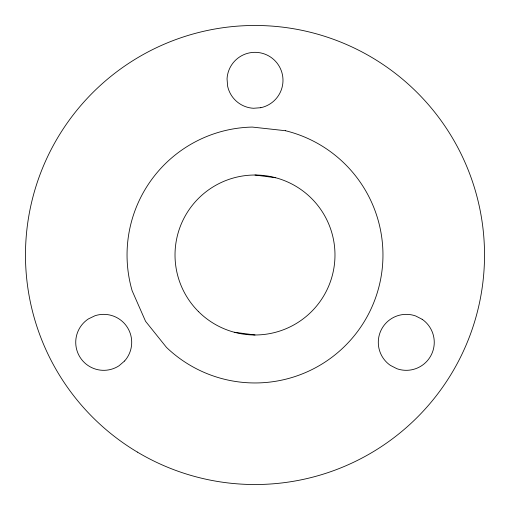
<?xml version="1.0" encoding="UTF-8"?>
<svg xmlns="http://www.w3.org/2000/svg" width="510" height="510" viewBox="0 0 510 510"><rect width="100%" height="100%" fill="white"/><g stroke="black" fill="none" stroke-linecap="round" stroke-linejoin="round"><path stroke-width="0.76" d="M255 175.026L275.7 177.748M234.3 332.252L255 334.974M124.574 361.01L119.034 365.772A27.993 27.993 0 0 1 80.287 357.65A27.993 27.993 0 0 1 88.409 318.909L95 315.741A27.993 27.993 0 0 1 124.574 361.01M260.814 107.699L253.534 108.273A27.993 27.993 0 0 1 227.619 86.139L227.046 78.852A27.993 27.993 0 0 1 254.025 52.345A27.993 27.993 0 0 1 282.782 76.908A27.993 27.993 0 0 1 260.814 107.699M285.485 130.726L252.284 127.073A127.959 127.959 0 0 0 132.135 290.732L145.567 321.313L166.464 347.38A127.959 127.959 0 0 0 367.149 316.614A127.959 127.959 0 0 0 285.485 130.726M422.172 319.298L415.663 315.97A27.993 27.993 0 0 0 390.386 365.383L396.895 368.711A27.993 27.993 0 0 0 422.172 319.298M198.447 311.553A79.974 79.974 0 0 0 332.252 275.7A79.974 79.974 0 0 0 234.3 177.748A79.974 79.974 0 0 0 198.447 311.553M137.343 452.077A229.525 229.525 0 0 0 484.5 258.353A229.525 229.525 0 0 0 143.157 54.57A229.525 229.525 0 0 0 137.343 452.077"/></g></svg>
